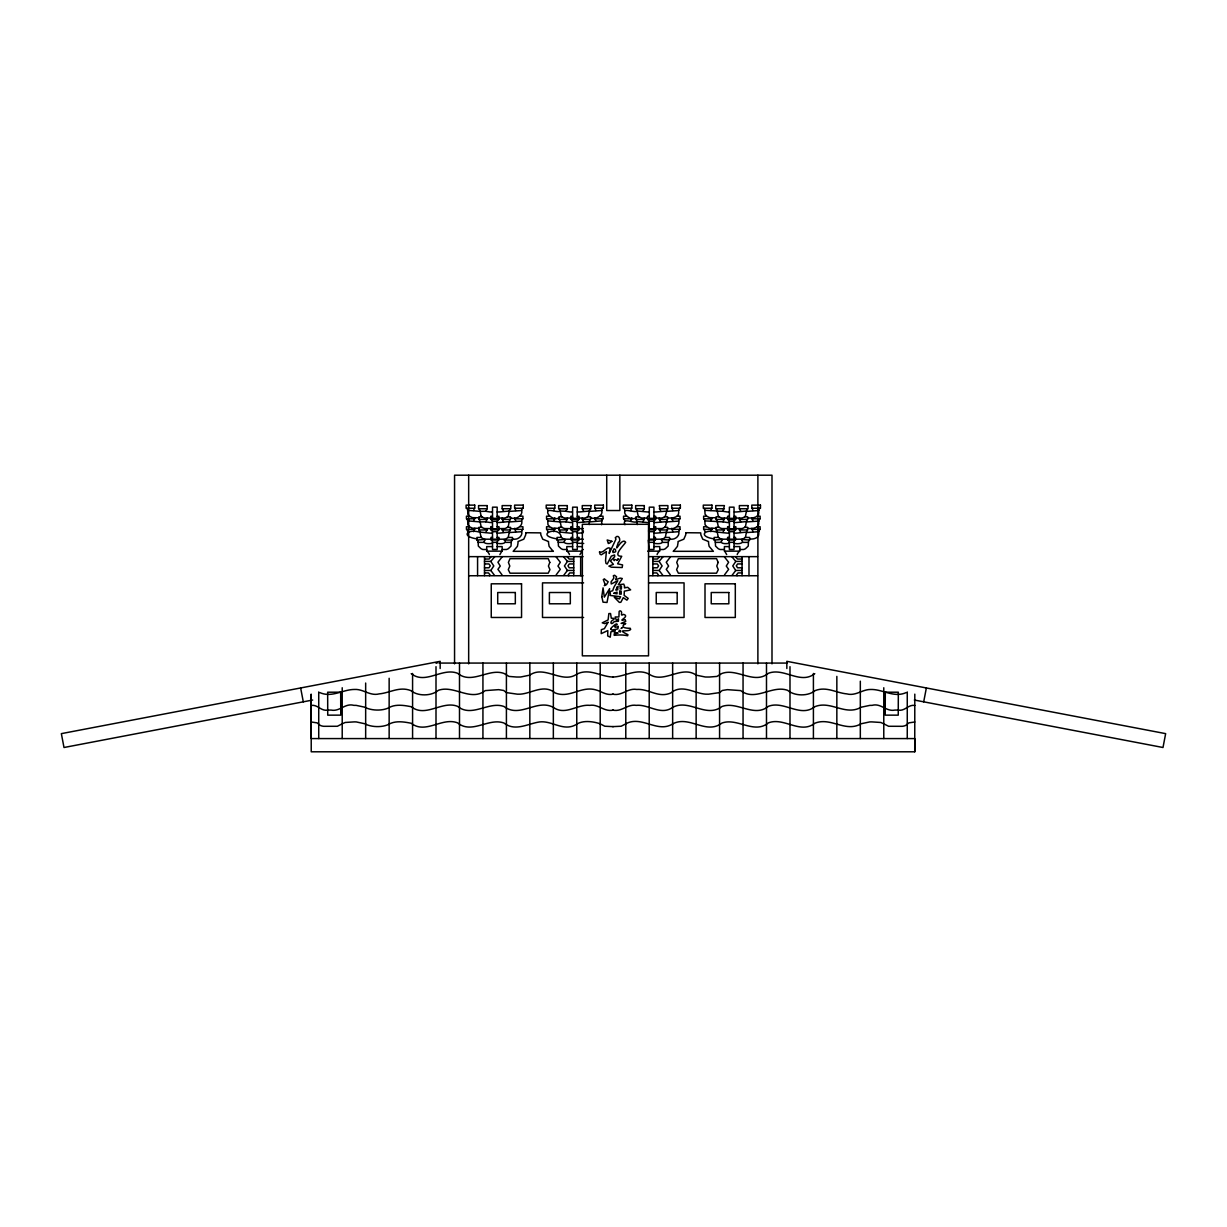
<?xml version="1.0" encoding="UTF-8"?>
<svg xmlns="http://www.w3.org/2000/svg" width="1227" height="1227" viewBox="0 0 1227 1227"><rect width="100%" height="100%" fill="white"/><g stroke="black" fill="none" stroke-linecap="round" stroke-linejoin="round"><path stroke-width="1.5" d="M365.661 738.531L365.661 683.04M914.744 751.798L914.744 738.577L311.229 738.577L311.167 694.129L311.229 751.798L914.744 751.798L914.805 694.129M477.134 540.125L477.932 541.337A5.568 5.568 0 0 1 478.131 542.365L478.331 546.076L481.03 548.684A13.359 13.359 0 0 0 482.855 549.497L486.705 549.527M492.518 543.239C489.926 543.944 481.107 544.297 485.064 539.987M515.708 510.524L515.217 508.714A4.11 4.11 0 0 0 514.757 508.131M515.708 531.674L515.217 529.88A4.11 4.11 0 0 0 514.757 529.297M515.708 521.061L515.217 519.266A4.11 4.11 0 0 0 514.757 518.668M557.242 540.125L558.04 541.337A5.568 5.568 0 0 1 558.239 542.365L558.438 546.076L561.138 548.684A13.359 13.359 0 0 0 562.948 549.497L566.813 549.527M572.626 543.239C570.034 543.944 561.214 544.297 565.156 539.987M595.816 521.061L595.325 519.266A4.11 4.11 0 0 0 594.865 518.668M595.816 510.524L595.325 508.714A4.11 4.11 0 0 0 594.865 508.131M672.81 521.061L672.319 519.266A4.11 4.11 0 0 0 671.859 518.668M672.81 510.524L672.319 508.714A4.11 4.11 0 0 0 671.859 508.131M672.81 531.674L672.319 529.88A4.11 4.11 0 0 0 671.859 529.297L671.706 528.3M714.344 540.125L715.126 541.337A5.568 5.568 0 0 1 715.341 542.365L715.525 546.076L718.24 548.684A13.359 13.359 0 0 0 720.05 549.497L724.252 549.527M729.39 543.193C726.798 543.99 718.347 544.174 722.258 539.987M752.903 510.524L752.412 508.714A4.11 4.11 0 0 0 751.967 508.131M752.903 531.674L752.412 529.88A4.11 4.11 0 0 0 751.967 529.297M752.903 521.061L752.412 519.266A4.11 4.11 0 0 0 751.967 518.668M492.242 533.131A69.525 69.525 0 0 1 489.88 533.101L480.14 532.104M572.349 533.131A69.525 69.525 0 0 1 569.988 533.101L560.248 532.104M729.436 533.131A69.525 69.525 0 0 1 727.09 533.101L717.335 532.104M492.242 511.981A69.525 69.525 0 0 1 489.88 511.95L485.846 511.291L487.058 508.745M492.242 522.518A69.525 69.525 0 0 1 489.88 522.487L485.846 521.828L487.058 519.282M485.831 532.395L487.058 529.895M572.349 522.518A69.525 69.525 0 0 1 569.988 522.487L565.954 521.828L567.15 519.282M572.349 511.981A69.525 69.525 0 0 1 569.988 511.95L565.954 511.291L567.15 508.745M565.938 532.395L567.15 529.895M642.933 521.782L644.144 519.282M642.933 511.23L644.144 508.745M729.436 511.981A69.525 69.525 0 0 1 727.09 511.95L723.04 511.291L724.405 505.601L715.755 505.601L715.755 508.745L724.405 508.745M723.025 532.395L724.405 528.699M729.436 522.518A69.525 69.525 0 0 1 727.09 522.487L723.04 521.828L724.405 518.162M678.761 511.138L678.776 510.524A5.568 5.568 0 0 1 678.991 509.481L679.773 508.254M758.853 511.138L758.869 510.524A5.568 5.568 0 0 1 759.099 509.481L759.881 508.254M758.853 532.288L758.869 531.69A5.568 5.568 0 0 1 759.099 530.631L759.881 529.42M758.853 521.674L758.869 521.076A5.568 5.568 0 0 1 759.099 520.018L759.881 518.806M678.73 512.349C679.022 517.748 671.307 518.592 667.565 517.763M758.838 512.349C759.114 517.748 751.415 518.592 747.657 517.763M758.838 522.886C759.114 528.285 751.415 529.128 747.657 528.3M758.838 533.5C759.176 538.024 753.286 539.619 749.743 538.883M481.122 526.628L480.14 521.92L467.686 520.877L467.855 524.711L469.726 526.874L472.472 528.208L478.898 528.3M481.122 516.076L480.14 511.368L467.686 510.325L467.855 514.174L469.726 516.337L472.472 517.671L478.898 517.763M480.14 532.334C467.656 528.316 460.048 536.322 476.828 538.883M559.236 508.868C562.81 514.42 550.969 509.466 548.546 510.585C544.65 513.361 554.267 521.536 559.006 517.763M570.846 528.607L564.88 528.561A7.761 7.761 0 0 1 563.5 528.147L562.672 527.733A8.65 8.65 0 0 1 561.214 526.644L560.233 521.92L547.779 520.877L547.948 524.711L549.834 526.874L552.579 528.208L559.006 528.3M570.846 539.22L564.88 539.174A7.761 7.761 0 0 1 563.5 538.76L562.672 538.346A8.65 8.65 0 0 1 561.214 537.257C559.865 524.696 532.855 534.957 556.92 538.883M636.23 508.868C639.804 514.42 627.963 509.466 625.54 510.585C621.644 513.361 631.261 521.536 636 517.763M636.23 519.42C640.08 526.92 620.831 515.371 624.942 524.711M717.335 510.999L704.881 510.325L705.05 514.174L706.936 516.337L709.666 517.671L716.093 517.763M717.335 521.536L704.881 520.877L705.05 524.711L706.936 526.874L709.666 528.208L716.093 528.3M717.335 532.334C704.865 528.316 697.243 536.322 714.022 538.883M497.119 533.131A69.525 69.525 0 0 0 499.481 533.101L509.22 532.104M655.709 518.07L661.675 518.024A7.761 7.761 0 0 0 663.071 517.595L663.884 517.196A8.65 8.65 0 0 0 665.356 516.092L667.319 508.868M655.709 528.607L661.675 528.561A7.761 7.761 0 0 0 663.071 528.147L663.884 527.733A8.65 8.65 0 0 0 665.356 526.644L667.319 519.42M667.319 530.033L666.322 532.104M734.313 533.131A69.525 69.525 0 0 0 736.675 533.101L746.43 532.104M497.119 511.981A69.525 69.525 0 0 0 499.481 511.95L509.236 511.045L508.239 516.076A8.65 8.65 0 0 1 506.782 517.18L505.969 517.595A7.761 7.761 0 0 1 504.588 518.024L498.944 518.07M497.119 522.518A69.525 69.525 0 0 0 499.481 522.487L509.236 521.582L508.239 526.628A8.65 8.65 0 0 1 506.782 527.733L505.969 528.147A7.761 7.761 0 0 1 504.588 528.561L498.944 528.607M498.607 539.22L504.588 539.174A7.761 7.761 0 0 0 505.969 538.76L506.797 538.346A8.65 8.65 0 0 0 508.254 537.257L509.22 532.334M577.227 511.981A69.525 69.525 0 0 0 579.573 511.95L589.328 511.045L588.331 516.076A8.65 8.65 0 0 1 586.889 517.18L586.077 517.595A7.761 7.761 0 0 1 584.681 518.024L579.052 518.07M577.227 522.518A69.525 69.525 0 0 0 579.573 522.487L589.328 521.582L589.251 524.589M666.322 532.334L665.325 537.242A8.65 8.65 0 0 1 663.884 538.346L663.071 538.76A7.761 7.761 0 0 1 661.675 539.174L655.709 539.22M734.313 511.981A69.525 69.525 0 0 0 736.675 511.95L746.43 511.045L745.433 516.076A8.65 8.65 0 0 1 743.991 517.18L743.163 517.595A7.761 7.761 0 0 1 741.783 518.024L735.817 518.07M734.313 522.518A69.525 69.525 0 0 0 736.675 522.487L746.43 521.582L745.433 526.628A8.65 8.65 0 0 1 743.991 527.733L743.163 528.147A7.761 7.761 0 0 1 741.783 528.561L735.817 528.607M735.817 539.22L741.783 539.174A7.761 7.761 0 0 0 743.163 538.76L743.991 538.346A8.65 8.65 0 0 0 745.449 537.257L746.43 532.334M509.22 510.953L510.217 508.868M509.22 521.49L510.217 519.42M589.328 510.953L590.325 508.868M589.328 521.49L590.325 519.42M653.93 542.533L653.976 541.905A2.454 2.454 0 0 1 654.221 541.138L654.957 540.079M734.037 542.533L734.083 541.905A2.454 2.454 0 0 1 734.329 541.138L735.065 540.079M746.43 510.953L747.427 508.868M746.43 521.49L747.427 519.42M497.165 542.334L492.518 542.334L492.518 549.481L497.165 549.481L497.211 541.797L498.438 540.079M577.273 542.334L572.626 542.334L572.626 549.481L577.273 549.481L577.319 541.797L578.53 540.079M618.117 559.052L616.736 560.448L618.117 558.96M653.93 528.776L653.945 521.03L655.203 519.45M648.608 530.493L649.298 539.174L653.93 539.174L653.945 531.429L655.203 529.849M734.037 528.776L734.053 521.03L735.31 519.45M727.872 529.849L729.39 531.582L729.39 539.174L734.037 539.174L734.053 531.429L735.31 529.849M497.165 526.705L498.944 526.705L498.944 529.803L490.754 529.803L490.754 526.705L492.303 526.705L492.303 528.745L497.165 528.745L497.18 521.168L498.699 519.45M491.245 529.849L492.502 531.429L492.518 539.174L497.165 539.174L497.18 531.582L498.699 529.849M577.273 526.705L579.052 526.705L579.052 529.803L570.846 529.803L570.846 526.705L572.395 526.705L572.395 528.745L577.273 528.745L577.273 521.168L578.791 519.45M571.353 529.849L572.61 531.429L572.626 539.174L577.273 539.174L577.273 531.582L578.791 529.849M509.236 532.273L510.217 530.033M746.43 532.273L747.427 530.033M601.613 524.711L601.782 520.877L589.328 521.95M923.701 701.829L926.354 687.964M499.88 554.573L501.874 551.138M579.988 554.573L581.981 551.138M504.144 539.451C508.085 543.668 500.601 544.359 497.165 543.193M661.399 539.987C665.341 544.297 656.537 543.944 653.93 543.239M741.66 540.156C745.111 543.546 737.074 544.405 734.037 543.239M489.512 575.739L490.018 574.896L488.499 572.917L484.496 572.917M657.841 575.739L658.347 574.896L656.844 572.917L652.841 572.917M484.496 570.463L490.815 570.463L493.791 565.938L490.769 561.414L484.496 561.414M652.841 570.463L659.144 570.463L662.12 565.938L659.098 561.414L652.841 561.414M573.73 561.414L567.457 561.414L564.435 565.938L567.411 570.463L573.73 570.463M742.059 561.414L735.801 561.414L732.764 565.938L735.74 570.463L742.059 570.463M556.153 574.896L560.294 569.359L557.963 566.046L560.294 562.242L556.153 556.981M724.482 574.896L728.623 569.359L726.292 566.046L728.623 562.242L724.482 556.981M563.699 575.386L567.411 570.463M732.028 575.386L735.74 570.463M502.073 556.981L497.932 562.242L500.263 566.046L497.932 569.359L502.073 574.896M670.402 556.981L666.261 562.242L668.592 566.046L666.261 569.359L670.402 574.896M490.769 561.414L494.772 556.644M659.098 561.414L663.101 556.644M389.02 707.657C382.747 710.878 372.793 710.786 366.06 707.872M491.153 556.644L489.098 559.037L484.65 559.037M659.482 556.644L657.427 559.037L652.994 559.037M659.282 551.153L657.611 553.362A6.564 6.564 0 0 0 657.089 554.573M739.39 551.153L737.718 553.362A6.564 6.564 0 0 0 737.197 554.573M610.647 628.715L610.724 628.592A50.062 50.062 0 0 1 612.319 626.874L615.156 624.482A6.902 6.902 0 0 1 616.598 623.914L617.288 624.374L615.54 625.555A30.828 30.828 0 0 0 614.62 626.245M342.149 723.853L337.364 726.277L323.683 726.307A6.534 2.285 0 0 1 319.649 724.942L317.164 722.887L311.183 721.982M389.02 724.206C382.747 727.412 372.793 727.335 366.06 724.421M529.834 675.095C544.466 664.743 562.135 684.313 576.767 674.19M814.774 673.654C800.403 685.003 783.808 667.181 768.363 673.301C754.13 684.988 737.197 667.749 721.905 673.485L716.936 676.43L709.574 677.013A38.62 13.497 0 0 1 705.264 676.997L696.138 675.141M625.678 723.899L621.169 726.231L612.718 726.629M672.641 707.412C660.693 715.908 648.654 704.083 636.246 705.356C627.365 703.884 621.721 712.243 612.718 710.08M672.641 723.961C657.427 733.455 641.598 715.111 625.77 723.807M342.195 723.823L345.186 722.473L354.158 721.89A33.85 11.825 0 0 1 356.244 721.921L365.631 723.93M719.574 692.58L722.289 690.479L727.35 689.651L740.709 690.602C755.357 701.936 771.906 684.743 787.581 690.31C794.575 696.246 808.133 696.43 815.142 690.602C826.569 686.138 836.154 692.918 846.799 693.884C855.679 696.292 862.305 689.375 870.633 689.467C882.75 689.083 893.823 698.178 906.201 692.58M529.834 675.141L520.723 676.997A38.62 13.497 0 0 1 516.414 677.013L509.036 676.43L504.082 673.485C488.791 667.749 471.843 684.988 457.625 673.301C442.18 667.181 425.554 685.019 411.214 673.654M389.112 724.114C395.539 720.51 404.297 721.829 411.26 723.286C425.616 734.59 442.195 716.798 457.625 722.887C471.843 734.59 488.729 717.396 504.036 723.056C515.187 731.952 528.408 723.393 539.88 721.905C552.334 720.617 563.116 731.553 575.678 724.85C582.258 719.896 592.917 721.323 600.233 723.823M389.112 707.55C395.554 703.976 404.266 705.28 411.244 706.737C425.57 718.071 442.165 700.28 457.564 706.323C471.781 718.025 488.668 700.924 503.96 706.491C519.819 718.608 536.766 698.577 553.3 707.35C565.187 715.954 577.334 704.083 589.742 705.356C598.607 703.884 604.267 712.243 613.255 710.08M522.687 508.254L521.889 509.481A5.568 5.568 0 0 0 521.69 510.509C523.147 515.555 515.723 520.079 510.463 517.763M522.687 518.806L521.889 520.018A5.568 5.568 0 0 0 521.69 521.046C523.239 526.199 515.631 530.524 510.463 528.3M522.687 529.42L521.889 530.631A5.568 5.568 0 0 0 521.69 531.659C523.055 535.892 517.365 540.616 512.533 538.883M512.211 540.125L511.429 541.337A5.568 5.568 0 0 0 511.23 542.365L511.03 546.076L508.331 548.684A13.359 13.359 0 0 1 506.506 549.497L502.303 549.527M602.779 508.254L601.997 509.481A5.568 5.568 0 0 0 601.782 510.509L589.328 511.414M602.779 518.806L601.997 520.018A5.568 5.568 0 0 0 601.782 521.046M679.773 518.806L678.991 520.018A5.568 5.568 0 0 0 678.776 521.046C680.249 526.276 672.733 530.478 667.565 528.3M679.773 529.42L678.991 530.631A5.568 5.568 0 0 0 678.776 531.659C680.065 535.969 674.482 540.601 669.635 538.883M669.313 540.125L668.531 541.337A5.568 5.568 0 0 0 668.316 542.365L668.132 546.076L665.417 548.684A13.359 13.359 0 0 1 663.608 549.497L659.743 549.527M749.421 540.125L748.623 541.337A5.568 5.568 0 0 0 748.424 542.365L748.24 546.076L745.525 548.684A13.359 13.359 0 0 1 743.715 549.497L739.85 549.527M576.767 674.175C589.359 667.718 601.046 676.936 613.255 677.028M672.672 723.899C689.313 714.942 706.062 735.203 721.951 723.056C737.243 717.396 754.145 734.59 768.363 722.887C783.792 716.798 800.372 734.59 814.728 723.286C830.342 716.783 844.605 732.09 859.928 724.421M672.672 707.35C689.221 698.577 706.169 718.608 722.013 706.491C737.304 700.924 754.222 718.04 768.409 706.323C783.823 700.264 800.433 718.071 814.743 706.737C830.357 700.249 844.605 715.54 859.928 707.872M666.276 511.122L656.568 511.935A69.525 69.525 0 0 1 654.221 511.981M666.276 521.674L656.568 522.487A69.525 69.525 0 0 1 654.221 522.518M666.276 532.288L656.568 533.101A69.525 69.525 0 0 1 654.221 533.131M860.342 707.381L869.82 705.387A34.801 12.163 0 0 1 872.044 705.356C881.078 702.81 886.124 711.967 894.943 710.08A30.828 10.767 0 0 0 898.087 710.05C904.836 711.629 908.179 704.283 914.821 705.433M860.342 723.93L869.728 721.921A33.85 11.825 0 0 1 871.83 721.89L880.802 722.473L883.777 723.823M719.574 692.611L708.592 694.175A37.899 13.252 0 0 1 705.402 694.145C693.976 693.255 681.875 683.792 670.847 692.933C658.5 698.47 648.746 688.546 636.782 689.451C627.733 687.826 621.859 696.261 612.718 694.16M511.23 542.365L505.478 542.38M668.286 542.38L662.565 542.38M748.393 542.38L742.672 542.38M560.248 532.211L559.236 530.033M717.35 532.288L716.338 530.033M583.285 532.671L579.573 533.101A69.525 69.525 0 0 1 577.227 533.131M312.67 700.034L64.003 747.504L61.35 733.639L440.186 661.322L440.156 668.516M678.684 510.539L666.322 511.414M678.684 521.092L666.322 521.95M678.684 531.705L666.322 532.564M436.014 663.224L437.134 663.071M521.582 510.539L509.236 511.414M521.582 521.092L509.236 521.95M758.777 510.539L746.43 511.414M521.582 531.705L509.236 532.564M758.777 521.092L746.43 521.95M758.777 531.705L746.43 532.564M583.73 543.469L577.273 543.193M914.805 721.982L908.824 722.887L906.339 724.942A6.534 2.285 0 0 1 902.305 726.307L888.624 726.277L883.823 723.853M469.251 516.153L466.444 516.199L466.444 518.806L474.742 518.806L474.742 517.763M549.359 516.153L546.552 516.199L546.552 518.806L554.849 518.806L554.849 517.763M626.353 516.153L623.546 516.199L623.546 518.806L631.844 518.806L631.844 517.763M706.445 516.153L703.638 516.199L703.638 518.806L711.951 518.806L711.951 517.763M469.251 526.705L466.444 526.751L466.444 529.358L474.742 529.358L474.742 528.3M549.359 526.705L546.552 526.751L546.552 529.358L554.849 529.358L554.849 528.3M706.445 526.705L703.638 526.751L703.638 529.358L711.951 529.358L711.951 528.3M483.883 542.38L478.162 542.38M563.991 542.38L558.27 542.38M721.093 542.38L715.372 542.38M613.255 694.16C606.169 695.74 601.414 691.215 595.356 689.758C580.892 685.878 569.481 698.746 555.125 692.933C544.098 683.807 531.997 693.224 520.57 694.145A37.899 13.252 0 0 1 517.395 694.175L506.414 692.611M613.255 726.629L604.804 726.231L600.294 723.899M590.57 517.763C595.678 519.911 603.347 515.723 601.782 510.524M659.252 508.745L667.902 508.745L667.902 505.601L659.252 505.601L660.632 511.23M497.165 516.291L498.944 516.291L498.944 519.404L490.754 519.404L490.754 516.291L492.303 516.291L492.303 518.346L497.165 518.346L497.165 507.165L492.518 507.165L492.518 518.377M577.273 516.291L579.052 516.291L579.052 519.404L570.846 519.404L570.846 516.291L572.395 516.291L572.395 518.346L577.273 518.346L577.273 507.165L572.626 507.165L572.626 518.377M649.282 516.291L647.519 516.291L647.519 519.404L655.709 519.404L655.709 516.291L654.16 516.291L654.16 518.346L649.282 518.346L649.298 507.165L653.93 507.165L653.93 518.377M729.39 516.291L727.611 516.291L727.611 519.404L735.817 519.404L735.817 516.291L734.267 516.291L734.267 518.346L729.39 518.346L729.39 507.165L734.037 507.165L734.037 518.377M481.92 516.812L478.898 516.812L478.898 519.42L487.196 519.42L487.196 518.162M507.426 516.812L510.463 516.812L510.463 519.42L502.15 519.42L502.15 518.162M562.027 516.812L559.006 516.812L559.006 519.42L567.303 519.42L567.303 518.162M587.534 516.812L590.57 516.812L590.57 519.42L582.258 519.42L582.258 518.162M639.022 516.812L636 516.812L636 519.42L644.298 519.42L644.298 518.162M664.528 516.812L667.565 516.812L667.565 519.42L659.252 519.42L659.252 518.162M719.129 516.812L716.093 516.812L716.093 519.42L724.405 519.42M744.636 516.812L747.657 516.812L747.657 519.42L739.36 519.42L739.36 518.162M490.754 518.07L484.772 518.024A7.761 7.761 0 0 1 483.392 517.595L482.564 517.196A8.65 8.65 0 0 1 481.107 516.092M570.846 518.07L564.88 518.024A7.761 7.761 0 0 1 563.5 517.595L562.672 517.196A8.65 8.65 0 0 1 561.214 516.092L560.248 511.521M647.519 518.07L641.874 518.024A7.761 7.761 0 0 1 640.494 517.595L639.666 517.196M727.611 518.07L721.982 518.024A7.761 7.761 0 0 1 720.586 517.595L719.774 517.196A8.65 8.65 0 0 1 718.316 516.092L717.335 511.521M491.245 519.45L492.518 521.291L497.165 521.276M571.353 519.45L572.626 521.291L577.273 521.276M647.764 519.45L649.282 521.26L653.93 521.276M727.872 519.45L729.39 521.26L734.037 521.276M729.39 526.705L727.611 526.705L727.611 529.803L735.817 529.803L735.817 526.705L734.267 526.705L734.267 528.745L729.39 528.745L729.39 521.276M481.92 527.349L478.898 527.349L478.898 529.957L487.196 529.957L487.196 528.699M507.426 527.349L510.463 527.349L510.463 529.957L502.15 529.957L502.15 528.699M562.027 527.349L559.006 527.349L559.006 529.957L567.303 529.957L567.303 528.699M664.528 527.349L667.565 527.349L667.565 529.957L659.252 529.957L659.252 528.699M719.129 527.349L716.093 527.349L716.093 529.957L724.405 529.957M744.636 527.349L747.657 527.349L747.657 529.957L739.36 529.957L739.36 528.699M490.754 528.607L484.772 528.561A7.761 7.761 0 0 1 483.392 528.147L482.564 527.733A8.65 8.65 0 0 1 481.107 526.644M579.052 528.607L583.331 528.607M727.611 528.607L721.982 528.561A7.761 7.761 0 0 1 720.586 528.147L719.774 527.733A8.65 8.65 0 0 1 718.316 526.644L717.335 522.058M671.706 529.358L680.019 529.358L680.019 526.751L677.212 526.705M649.16 529.803L655.709 529.803L655.709 526.705L654.16 526.705L654.16 528.745L649.282 528.745L649.298 521.276M492.518 531.674L497.165 531.674M572.626 531.674L577.273 531.674M649.282 531.659L653.93 531.674M729.39 531.659L734.037 531.674M492.518 537.395L491.03 537.395L491.03 540.003L498.944 540.003L498.944 537.395L497.165 537.395M572.626 537.395L571.138 537.395L571.138 540.003L579.052 540.003L579.052 537.395L577.273 537.395M653.93 537.395L655.433 537.395L655.433 540.003L649.098 540.003M729.39 537.395L727.611 537.395L727.611 540.003L735.525 540.003L735.525 537.395L734.037 537.395M481.337 537.441L476.904 537.441L476.904 540.049L485.202 539.451M508.024 537.441L512.457 537.441L512.457 540.049L504.144 540.049M561.445 537.441L557.012 537.441L557.012 540.049L565.31 539.451M665.111 537.441L669.543 537.441L669.543 540.049L661.246 539.451M718.547 537.441L714.114 537.441L714.114 540.049L722.412 539.451M745.218 537.441L749.651 537.441L749.651 540.049L741.353 539.451M490.754 539.22L484.772 539.174A7.761 7.761 0 0 1 483.392 538.76L482.564 538.346A8.65 8.65 0 0 1 481.107 537.257M578.715 539.22L583.331 539.22M727.948 539.22L721.982 539.174A7.761 7.761 0 0 1 720.586 538.76L719.774 538.346A8.65 8.65 0 0 1 718.316 537.257L717.335 532.671M649.282 542.334L653.93 542.334L653.93 549.481L649.282 549.481L648.347 540.233M729.39 542.334L734.037 542.334L734.037 549.481L729.39 549.481L729.344 541.797L728.132 540.079M492.518 546.598L486.705 546.598L486.705 551.153L502.15 551.153L502.15 546.598L497.165 546.598M572.626 546.598L566.813 546.598L566.813 551.153L582.258 551.153M577.273 546.598L582.258 546.598M653.93 546.598L659.743 546.598L659.743 551.153L647.733 551.153M729.39 546.598L724.405 546.598L724.405 551.153L739.85 551.153L739.85 546.598L734.037 546.598M468.99 556.644L583.07 556.644M649.19 556.644L757.565 556.644M573.576 559.037L569.129 559.037L567.073 556.644M741.906 559.037L737.458 559.037L735.418 556.644M484.65 563.929L488.944 563.929L490.248 565.831L489.021 567.794L484.496 567.794M573.576 563.929L569.282 563.929L567.978 565.831L569.205 567.794L573.73 567.794M652.994 563.929L657.273 563.929L658.592 565.831L657.35 567.794L652.841 567.794M741.906 563.929L737.626 563.929L736.307 565.831L737.55 567.794L742.059 567.794M573.73 572.917L569.727 572.917L568.208 574.896L568.715 575.739M742.059 572.917L738.056 572.917L736.537 574.896L737.059 575.739M468.99 575.739L583.07 575.739M649.19 575.739L757.565 575.739M583.607 582.871L542.503 582.871L542.503 617.472L583.607 617.472M648.562 582.871L684.053 582.871L684.053 617.472L648.562 617.472M438.99 663.071L786.982 663.071M582.411 549.527L583.3 549.543M612.718 677.028C624.896 676.844 636.644 667.749 649.206 674.175M757.32 516.153L760.111 516.199L760.111 518.806L751.814 518.806L751.814 517.763M677.212 516.153L680.019 516.199L680.019 518.806L671.706 518.806L671.706 517.763M600.218 516.153L603.024 516.199L603.024 518.806L594.712 518.806L594.712 517.763M520.11 516.153L522.917 516.199L522.917 518.806L514.604 518.806L514.604 517.763M757.32 526.705L760.111 526.751L760.111 529.358L751.814 529.358L751.814 528.3M520.11 526.705L522.917 526.751L522.917 529.358L514.604 529.358L514.604 528.3M311.152 705.433C317.808 704.283 321.137 711.614 327.885 710.05A30.828 10.767 0 0 0 331.045 710.08C339.864 711.967 344.91 702.826 353.928 705.356A34.801 12.163 0 0 1 356.167 705.372L365.631 707.381M723.04 511.291L717.35 511.122L716.338 508.868M565.954 511.291L560.248 510.999M723.04 521.828L717.35 521.674L716.338 519.42M485.846 511.291L480.14 511.368M565.954 521.828L560.233 521.92M485.846 521.828L480.14 521.92M914.33 700.034L1162.997 747.504L1165.65 733.639L786.814 661.322L786.844 668.516M319.772 692.58C331.904 698.056 342.778 689.421 354.588 689.451C363.284 688.884 370.063 696.292 379.189 693.884C389.833 692.933 399.419 686.138 410.83 690.602C417.87 696.415 431.398 696.261 438.407 690.31C454.082 684.727 470.647 701.936 485.263 690.602L498.637 689.651L503.699 690.479L506.414 692.58M615.003 627.288L617.012 626.951A29.663 29.663 0 0 0 617.979 626.353M559.236 519.42L560.248 521.536M479.128 508.868L480.14 510.999M479.128 519.42L480.14 521.536M479.128 530.033L480.14 532.211M703.884 508.254L704.666 509.481A5.568 5.568 0 0 1 704.881 510.509M703.884 518.806L704.666 520.018A5.568 5.568 0 0 1 704.881 521.046M703.884 529.42L704.666 530.631A5.568 5.568 0 0 1 704.881 531.659M623.776 508.254L624.558 509.481A5.568 5.568 0 0 1 624.773 510.509M623.776 518.806L624.558 520.018A5.568 5.568 0 0 1 624.773 521.046M546.782 508.254L547.564 509.481A5.568 5.568 0 0 1 547.779 510.509M546.782 518.806L547.564 520.018A5.568 5.568 0 0 1 547.779 521.046M546.782 529.42L547.564 530.631A5.568 5.568 0 0 1 547.779 531.659M466.674 508.254L467.472 509.481A5.568 5.568 0 0 1 467.671 510.509M466.674 518.806L467.472 520.018A5.568 5.568 0 0 1 467.671 521.046M466.674 529.42L467.472 530.631A5.568 5.568 0 0 1 467.671 531.659M649.206 674.19C663.838 684.313 681.522 664.743 696.138 675.095M739.513 508.745L740.725 511.23M739.513 519.282L740.725 521.782M739.513 529.895L740.725 532.395M659.405 519.282L660.632 521.782M659.405 529.895L660.632 532.395M582.411 508.745L583.638 511.23M582.411 519.282L583.638 521.782M582.411 529.895L583.454 531.368M502.303 508.745L503.53 511.23M502.303 519.282L503.53 521.782M502.303 529.895L503.53 532.395M481.122 537.242L480.156 533.009M567.273 551.153L568.945 553.362A6.564 6.564 0 0 1 569.466 554.573M487.165 551.153L488.837 553.362A6.564 6.564 0 0 1 489.374 554.573M731.798 556.644L735.801 561.414M563.454 556.644L567.457 561.414M724.682 551.138L726.675 554.573M571.598 540.079L572.334 541.138A2.454 2.454 0 0 1 572.58 541.905L572.626 542.533M491.506 540.079L492.226 541.138A2.454 2.454 0 0 1 492.487 541.905L492.518 542.533M659.144 570.463L662.871 575.386M490.815 570.463L494.527 575.386M300.646 687.964L303.299 701.829M610.678 628.96L611.798 629.972A14.831 14.831 0 0 0 612.871 629.88L617.887 628.884L618.224 626.874A2.883 2.883 0 0 0 618.009 626.337M637.242 510.999L646.982 511.935A69.525 69.525 0 0 0 649.344 511.981M637.242 521.536L646.982 522.487A69.525 69.525 0 0 0 649.344 522.518M637.304 524.589L637.242 522.058M637.242 511.521L638.224 516.076A8.65 8.65 0 0 0 639.666 517.18M710.862 510.524L711.338 508.714A4.11 4.11 0 0 1 711.798 508.131M710.862 521.061L711.338 519.266A4.11 4.11 0 0 1 711.798 518.668M710.862 531.674L711.338 529.88A4.11 4.11 0 0 1 711.798 529.297M630.755 510.524L631.245 508.714A4.11 4.11 0 0 1 631.69 508.131M630.755 521.061L631.245 519.266A4.11 4.11 0 0 1 631.69 518.668M553.76 510.524L554.251 508.714A4.11 4.11 0 0 1 554.696 508.131M553.76 521.061L554.251 519.266A4.11 4.11 0 0 1 554.696 518.668M553.76 531.674L554.251 529.88A4.11 4.11 0 0 1 554.696 529.297M473.653 510.524L474.143 508.714A4.11 4.11 0 0 1 474.604 508.131M473.653 521.061L474.143 519.266A4.11 4.11 0 0 1 474.604 518.668M473.653 531.674L474.143 529.88A4.11 4.11 0 0 1 474.604 529.297M860.326 738.531L860.326 681.184M907.259 691.951L907.259 738.547M883.777 687.749L883.777 738.531M836.845 676.384L836.845 738.531M813.409 673.454L813.409 738.516M789.989 666.675L789.989 738.516M771.998 663.868L771.998 475.202L454.557 475.202L454.557 663.868M766.492 663.055L766.492 738.501M757.887 475.202L757.887 663.868M748.991 556.644L748.991 575.632M743.056 663.055L743.056 738.501M742.059 556.644L742.059 575.632M719.574 663.055L719.574 738.485M696.138 663.055L696.138 738.485M672.641 663.055L672.641 738.47M652.841 556.644L652.841 575.632M649.206 663.055L649.206 738.47M625.785 663.055L625.785 738.455M619.85 475.202L619.85 510.524L606.721 510.524L606.721 475.202M600.202 663.055L600.202 738.455M580.647 556.644L580.647 575.632M576.767 663.055L576.767 738.47M573.73 556.644L573.73 575.632M572.626 521.276L572.626 528.776M553.346 663.055L553.346 738.47M529.834 663.055L529.834 738.485M506.414 663.055L506.414 738.485M492.518 521.276L492.518 528.776M484.496 556.644L484.496 575.632M482.932 663.055L482.932 738.501M477.579 556.644L477.579 575.632M468.668 475.202L468.668 663.868M459.496 663.055L459.496 738.501M435.999 666.675L435.999 738.516M412.579 673.454L412.579 738.516M389.143 678.286L389.143 738.531M342.21 687.749L342.21 738.531M318.729 691.951L318.729 738.547M649.344 533.131A69.525 69.525 0 0 1 648.792 533.131M617.825 586.767L617.748 589.819L615.801 590.018A6.948 6.948 0 0 0 616.383 589.067L616.644 588.515A2.055 2.055 0 0 0 616.69 587.227L617.825 586.767M885.296 692.197L885.219 715.142L898.241 715.157L898.333 692.212L885.296 692.197M601.797 596.629L603.024 602.166L607.012 602.488L609.635 588.623L604.328 597.15L603.07 587.856L601.797 596.629M608.025 622.35L604.374 628.684L601.368 629.65L601.199 633.638L607.81 630.571L607.687 635.923L610.248 637.196L610.923 631.828L615.294 630.724L614.252 632.749L618.071 633.117L614.206 634.022L614.19 635.325C619.39 634.758 623.025 634.804 627.657 635.739L627.917 634.681C614.911 628.209 628.607 632.687 630.663 629.344L630.187 628.255C625.157 628.439 619.436 627.043 625.724 623.577L621.123 623.362L625.755 621.368L625.187 619.62C615.525 622.028 630.801 616.475 623.592 614.359C619.006 617.028 623.822 611.598 620.064 610.785L619.144 611.383L618.914 616.966L615.141 616.982L616.429 620.387L618.5 618.791L618.423 621.261L614.175 621.66C610.617 626.414 609.19 621.169 613.822 619.543L614.129 618.423L611.291 618.178L610.54 613.531L608.868 613.561L608.086 619.942L602.242 622.825L604.681 623.623L608.025 622.35M614.957 559.589C614.052 562.503 612.902 558.208 614.957 559.589M613.883 593.27L617.028 593.837L617.074 592.104L613.883 593.27M620.233 586.123L620.156 589.037L621.383 589.067L621.46 586.153L620.233 586.123M620.479 630.847L620.448 632.028L618.776 631.491L619.65 630.203L620.479 630.847M622.058 627.672L621.322 628.377L622.058 627.672M599.497 551.997L600.11 554.313L601.353 554.773L606.399 551.613L605.54 560.601L605.969 563.362L607.212 564.021L611.337 556.107L614.558 554.972L614.696 556.69L610.448 560.984L613.423 564.343L608.899 566.122L611.414 567.196L622.181 567.534L622.58 564.926L617.626 563.807L621.752 556.26C611.859 556.644 623.5 545.662 625.663 542.319C621.66 536.138 613.04 557.579 618.393 542.273L619.175 542.027C620.893 539.251 618.377 533.791 615.279 537.717L615.985 539.052L609.19 553.438L610.126 548.208C606.537 546.184 603.791 553.561 599.497 551.997M624.543 586.153L624.466 587.917L627.672 587.273L630.632 589.85L624.328 591.169L624.144 595.402L628.193 598.408L626.92 600.156L623.285 597.656L620.847 602.273L619.344 602.411L614.267 597.227L619.405 598.929L620.617 596.721L609.988 595.432C611.506 593.208 607.84 591.506 612.702 590.739C614.098 585.908 615.08 585.632 617.779 580.708L611.245 583.991L611.077 581.828L613.853 578.132L613.347 575.724L614.574 575.233L616.583 576.843L615.632 579.711L620.187 578.086L622.319 578.515L618.27 584.773L623.761 584.129L624.543 586.153M525.862 532.717L525.846 532.871A22.209 22.209 0 0 1 525.631 535.018L523.791 539.19L518.024 541.536A31.15 31.15 0 0 1 517.932 543.653L517.411 546.352L513.177 551.322L553.362 551.322A58.559 58.559 0 0 1 551.797 549.696L549.113 546.352L548.546 542.947A31.657 31.657 0 0 1 548.515 541.536L542.733 539.19L540.892 535.018A22.209 22.209 0 0 1 540.678 532.871L525.862 532.717M685.893 532.717L685.878 532.871A22.209 22.209 0 0 1 685.663 535.018L683.822 539.19L678.056 541.536A31.657 31.657 0 0 1 678.01 542.947L677.442 546.352L674.758 549.696A58.559 58.559 0 0 1 673.209 551.322L713.378 551.322L709.145 546.352L708.623 543.653A31.15 31.15 0 0 1 708.546 541.536L702.764 539.19L700.924 535.018A22.209 22.209 0 0 1 700.709 532.871L685.893 532.717M619.758 591.184L619.543 594.098L621.245 594.144L621.153 591.046L619.758 591.184M612.733 551.475L613.147 552.549L614.911 552.089A7.991 7.991 0 0 0 615.739 551.552L615.463 549.497L614.113 548.776L612.733 551.475M605.018 584.159L604.804 584.957A2.224 2.224 0 0 1 604.267 585.616L605.034 585.402A7.025 7.025 0 0 0 606.629 584.451L608.193 581.782L605.248 579.727A11.334 11.334 0 0 1 604.466 578.853L603.285 579.589L605.018 584.159M549.819 562.411L548.423 566.061L549.957 569.65L548.193 573.193L510.033 573.193L508.269 569.65L509.803 566.061L508.407 562.411L510.003 558.668L548.224 558.668L549.819 562.411M718.163 562.411L716.767 566.061L718.286 569.65L716.522 573.193L678.378 573.193L676.598 569.65L678.132 566.061L676.737 562.411L678.347 558.668L716.553 558.668L718.163 562.411M611.874 541.306L609.604 543.055A14.678 14.678 0 0 1 608.316 543.515L607.166 539.972L611.874 541.306M474.742 505.125L466.107 505.125L466.107 508.254L474.742 508.254L474.742 505.125M523.254 505.125L514.604 505.125L514.604 508.254L523.254 508.254L523.254 505.125M554.849 505.125L546.199 505.125L546.199 508.254L554.849 508.254L554.849 505.125M603.362 505.125L594.712 505.125L594.712 508.254L603.362 508.254L603.362 505.125M631.844 505.125L623.193 505.125L623.193 508.254L631.844 508.254L631.844 505.125M680.356 505.125L671.706 505.125L671.706 508.254L680.356 508.254L680.356 505.125M711.951 505.125L703.301 505.125L703.301 508.254L711.951 508.254L711.951 505.125M760.464 505.125L751.814 505.125L751.814 508.254L760.464 508.254L760.464 505.125M487.196 505.601L478.561 505.601L478.561 508.745L487.196 508.745L487.196 505.601M510.8 505.601L502.15 505.601L502.15 508.745L510.8 508.745L510.8 505.601M567.303 505.601L558.653 505.601L558.653 508.745L567.303 508.745L567.303 505.601M590.908 505.601L582.258 505.601L582.258 508.745L590.908 508.745L590.908 505.601M644.298 505.601L635.647 505.601L635.647 508.745L644.298 508.745L644.298 505.601M748.01 505.601L739.36 505.601L739.36 508.745L748.01 508.745L748.01 505.601M648.531 524.297L582.35 524.297L582.35 655.847L648.531 655.847L648.531 524.297M521.552 583.807L491.245 583.807L491.245 617.472L521.552 617.472L521.552 583.807M735.31 583.807L705.004 583.807L705.004 617.472L735.31 617.472L735.31 583.807M515.325 592.518L497.717 592.518L497.717 603.791L515.325 603.791L515.325 592.518M570.325 592.518L549.389 592.518L549.389 603.791L570.325 603.791L570.325 592.518M677.181 592.518L656.23 592.518L656.23 603.791L677.181 603.791L677.181 592.518M728.838 592.518L711.231 592.518L711.231 603.791L728.838 603.791L728.838 592.518M340.677 692.197L327.655 692.212L327.732 715.157L340.769 715.142L340.677 692.197"/></g></svg>
